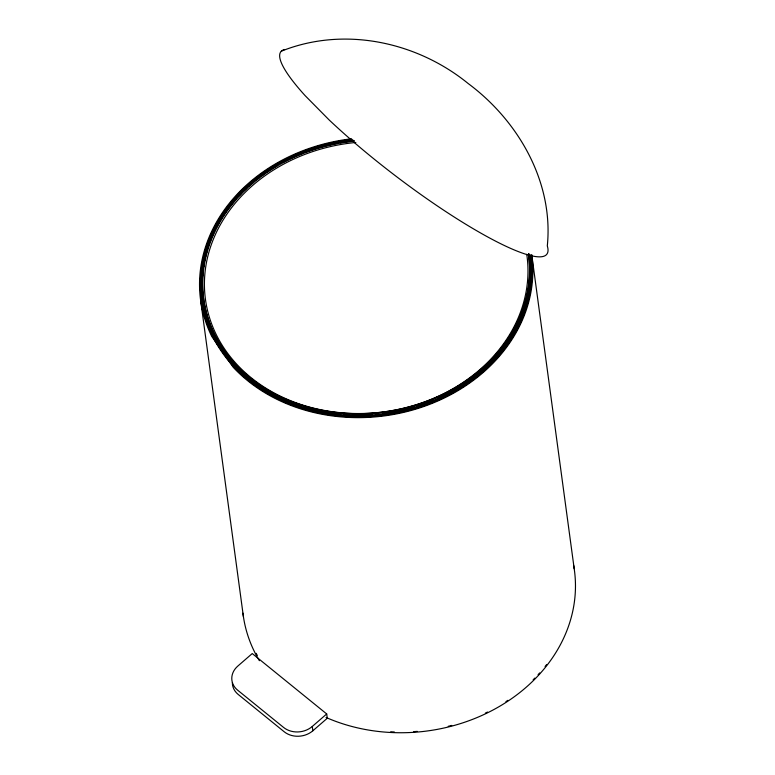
<?xml version="1.0" encoding="UTF-8"?>
<svg xmlns="http://www.w3.org/2000/svg" width="775" height="775" viewBox="0 0 775 775"><rect width="100%" height="100%" fill="white"/><g stroke="black" fill="none" stroke-linecap="round" stroke-linejoin="round"><path stroke-width="1.16" d="M312.267 726.475L326.701 713.949L252.243 653.558L237.818 666.074A20.315 16.963 -7.7 0 0 237.605 690.137L283.611 727.454A20.315 16.963 -7.7 0 0 312.267 726.475L312.848 730.777A20.315 16.963 -7.7 0 1 284.192 731.755L238.187 694.439A20.315 16.963 -7.7 0 1 232.355 682.62M312.848 730.777L327.282 718.251L326.701 713.949M281.315 51.189C343.935 26.069 416.708 41.608 468.236 83.574C518.388 120.813 553.747 182.164 547.305 245.917A167.119 29.305 37.3 0 1 477.555 231.241A167.119 29.305 37.3 0 1 329.104 119.912L305.05 95.558A167.119 29.305 37.3 0 1 284.687 49.484M574.197 568.724L531.757 254.83A167.119 139.519 -7.7 0 1 428.217 404.918A167.119 139.519 -7.7 0 1 233.246 367.321L211.759 336.427A167.119 139.519 -7.7 0 1 351.618 138.803M200.803 301.533L243.408 616.629M530.952 254.888A166.315 138.851 -7.7 0 1 383.761 415.313A166.315 138.851 -7.7 0 1 201.112 297.716A166.315 138.851 -7.7 0 1 351.685 139.471M546.569 664.63A166.315 138.851 -7.7 0 1 545.087 666.519M539.652 672.933A166.315 138.851 -7.7 0 1 538.083 674.667M534.837 678.086A166.315 138.851 -7.7 0 1 533.161 679.772M507.867 700.338A166.315 138.851 -7.7 0 1 505.939 701.607M487.514 712.051A166.315 138.851 -7.7 0 1 485.373 713.087M451.748 725.419A166.315 138.851 -7.7 0 1 448.221 726.32M417.299 731.377A166.315 138.851 -7.7 0 1 413.666 731.648M394.31 731.958A166.315 138.851 -7.7 0 1 390.716 731.803M257.29 655.456A166.315 138.851 -7.7 0 1 256.176 653.354M530.178 255.033A165.521 138.182 -7.7 0 1 319.823 412.436A165.521 138.182 -7.7 0 1 238.322 195.126M239.94 193.43A165.521 138.182 -7.7 0 1 266.658 171.072M272.626 167.216A165.521 138.182 -7.7 0 1 292.911 156.385M295.139 155.388A165.521 138.182 -7.7 0 1 304.129 151.697M305.234 151.28A165.521 138.182 -7.7 0 1 317.663 147.105M319.968 146.427A165.521 138.182 -7.7 0 1 323.456 145.468M325.791 144.867A165.521 138.182 -7.7 0 1 338.752 142.057M341.116 141.641A165.521 138.182 -7.7 0 1 345.834 140.895M528.928 254.016A164.436 137.272 -7.7 0 1 343.625 414.828A164.436 137.272 -7.7 0 1 215.15 230.097M215.673 229.051A164.436 137.272 -7.7 0 1 236.017 199.146M239.165 195.668A164.436 137.272 -7.7 0 1 241.587 193.14M244.086 190.65A164.436 137.272 -7.7 0 1 246.653 188.189M249.288 185.787A164.436 137.272 -7.7 0 1 252.902 182.648M255.692 180.352A164.436 137.272 -7.7 0 1 259.48 177.378M261.407 175.935A164.436 137.272 -7.7 0 1 265.331 173.135M267.317 171.769A164.436 137.272 -7.7 0 1 277.324 165.492M282.565 162.556A164.436 137.272 -7.7 0 1 303.412 152.956M304.536 152.52A164.436 137.272 -7.7 0 1 337.764 143.162M340.109 142.736A164.436 137.272 -7.7 0 1 354.223 140.779M528.482 254.074A163.98 136.894 -7.7 0 1 516.828 324.928M516.305 325.975A163.98 136.894 -7.7 0 1 497.618 353.952M495.215 356.703A163.98 136.894 -7.7 0 1 464.816 383.092M458.897 386.909A163.98 136.894 -7.7 0 1 438.805 397.643M433.273 400.055A163.98 136.894 -7.7 0 1 427.684 402.283M426.599 402.7A163.98 136.894 -7.7 0 1 416.553 406.139M414.286 406.836A163.98 136.894 -7.7 0 1 382.86 413.463M372.194 414.518A163.98 136.894 -7.7 0 1 360.239 415.003M349.544 414.809A163.98 136.894 -7.7 0 1 343.683 414.451M336.486 413.763A163.98 136.894 -7.7 0 1 322.138 411.554M319.775 411.079A163.98 136.894 -7.7 0 1 305.892 407.611M301.388 406.226A163.98 136.894 -7.7 0 1 282.323 398.815M280.162 397.798A163.98 136.894 -7.7 0 1 266.697 390.542M265.709 389.941A163.98 136.894 -7.7 0 1 248.794 377.88M246.934 376.321A163.98 136.894 -7.7 0 1 240.715 370.673M239.02 369.016A163.98 136.894 -7.7 0 1 237.363 367.331M235.745 365.635A163.98 136.894 -7.7 0 1 217.233 226.978A163.98 136.894 -7.7 0 1 354.262 141.157M526.748 254.326A162.227 135.431 -7.7 0 1 382.966 411.971A162.227 135.431 -7.7 0 1 204.987 295.488A162.227 135.431 -7.7 0 1 355.832 142.474M528.918 253.851A164.436 137.272 -7.7 0 1 383.354 412.416A164.436 137.272 -7.7 0 1 202.798 296.137A164.436 137.272 -7.7 0 1 351.676 139.703M528.472 253.909A163.98 136.894 -7.7 0 1 382.908 412.097A163.98 136.894 -7.7 0 1 203.176 295.43A163.98 136.894 -7.7 0 1 352.896 139.946M573.626 565.266A167.119 139.519 -7.7 0 1 502.917 704.339A167.119 139.519 -7.7 0 1 326.062 717.466M259.373 660.688A167.119 139.519 -7.7 0 1 242.943 613.161"/></g></svg>
